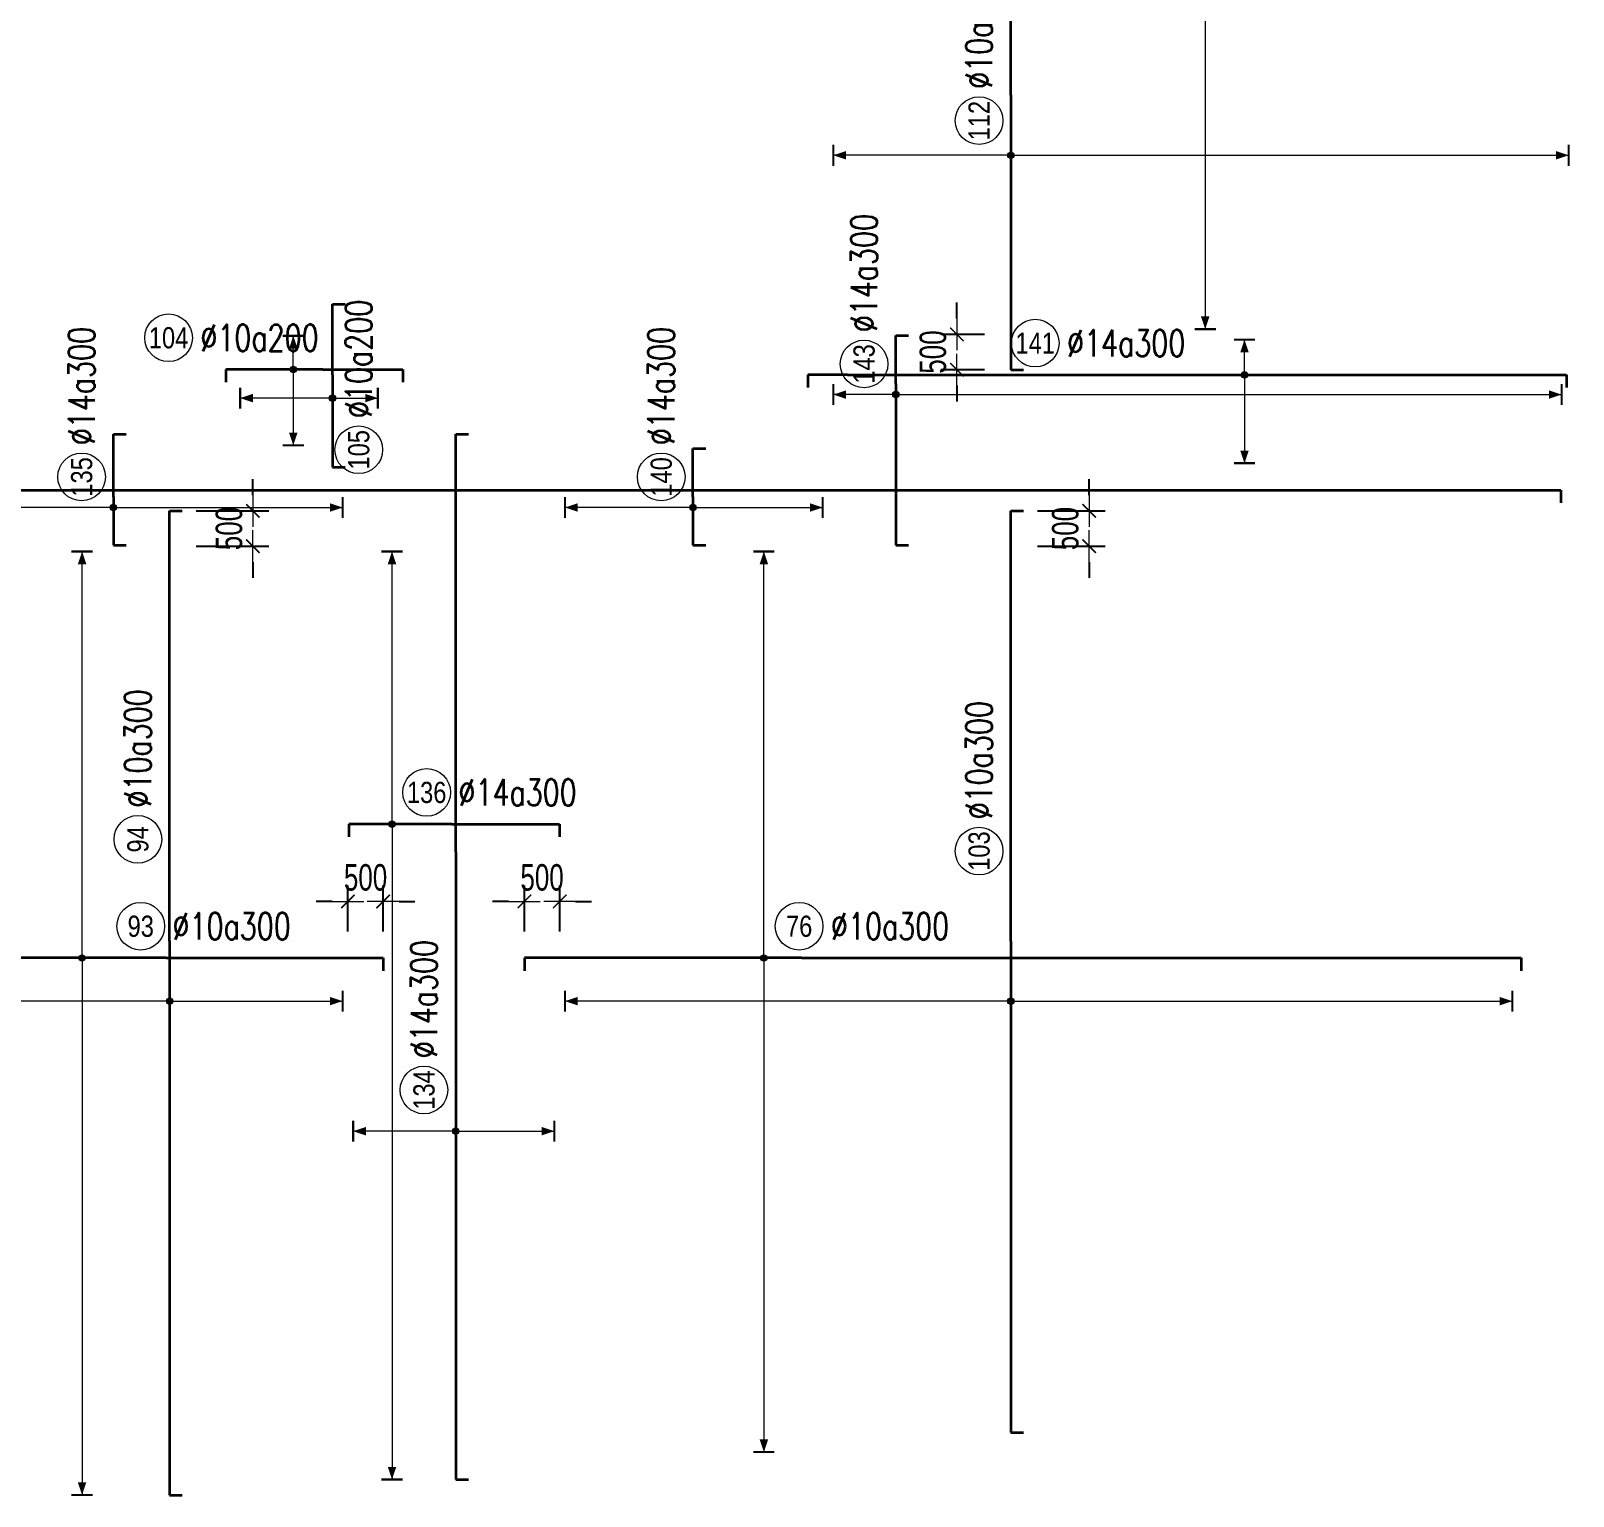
# Model space of a CAD drawing. Header units: millimetres. Extents: x -179076 to 505271, y -26127 to 124331.
# Drawn here: x 195980 to 217825, y 37243 to 58000 of the extents above; entities that cross this region are included whole.
import ezdxf
from ezdxf.enums import TextEntityAlignment as Align

# ---------------------------------------------------------------- set-up
doc = ezdxf.new("R2010")
doc.units = ezdxf.units.MM
doc.layers.get('0').update_dxf_attribs({"lineweight": 20})
doc.layers.get('Defpoints').update_dxf_attribs({"color": 151, "lineweight": 9})
for name, color, linetype, lineweight in [('NDC_S_DIM', 1, 'Continuous', 15), ('NDC_S_REBAR', 4, 'Continuous', 35), ('NDC_S_VN TEXT', 7, 'Continuous', 20)]:
    doc.layers.add(name, color=color, linetype=linetype, lineweight=lineweight)
doc.styles.add('ARIAL', font='arial.ttf', dxfattribs={"width": 0.8})
doc.styles.add('NDC_DIM', font='', dxfattribs={"width": 0.75})
doc.styles.add('NDC_EN TXT', font='romans.shx', dxfattribs={"width": 0.8})
doc.styles.get('NDC_DIM').set_extended_font_data('Dotum')
doc.dimstyles.new('NDC_dim_150', dxfattribs={"dimscale": 150, "dimtxt": 2.5, "dimasz": 1.5, "dimexe": 1.5, "dimexo": 2.5, "dimgap": 1, "dimtad": 1, "dimdec": 0, "dimzin": 0, "dimdsep": 46, "dimtxsty": 'NDC_DIM', "dimblk": 'DIMMARK', "dimcen": 0.09, "dimdle": 1.2, "dimclrd": 1, "dimclre": 1, "dimclrt": 3, "dimadec": 0, "dimazin": 0, "dimtfac": 1, "dimtdec": 0, "dimtix": 1, "dimtofl": 0, "dimtmove": 0, "dimatfit": 3, "dimfxl": 8, "dimfxlon": 1, "dimtolj": 1, "dimtzin": 0, "dimarcsym": 0})

# ---------------------------------------------------------------- blocks, each defined once
blk = doc.blocks.new('DIMMARK')
at = {"layer": 'NDC_S_DIM', "color": 1}
blk.add_line((-1.5, 0), (1, 0), dxfattribs=at)
at = {"layer": 'NDC_S_DIM', "color": 2, "const_width": 0.1}
blk.add_lwpolyline([(-0.424, -0.424), (0.424, 0.424)], dxfattribs=at)
blk = doc.blocks.new('*D256')
at = {"layer": 'Defpoints', "color": 0, "transparency": 16777216}
for p in [(209096, 53700), (209861, 53700), (209861, 53200)]:
    blk.add_point(p, dxfattribs=at)
at = {"layer": 'NDC_S_DIM', "color": 1, "lineweight": -2, "transparency": 16777216}
for p, q in [((209096, 53925), (209096, 54150)), ((209486, 53700), (208871, 53700)), ((209486, 53200), (208871, 53200)), ((209096, 52975), (209096, 52750))]:
    blk.add_line(p, q, dxfattribs=at)
at = {"layer": 'NDC_S_DIM', "color": 1, "lineweight": -2, "transparency": 16777216, "xscale": 225, "yscale": 225, "zscale": 225}
for p, rotation in [((209096, 53700), 270), ((209096, 53200), 90)]:
    blk.add_blockref('DIMMARK', p, dxfattribs=dict(at, rotation=rotation))
at = {"layer": 'NDC_S_DIM', "color": 3, "transparency": 16777216, "insert": (208758, 53450), "char_height": 375, "attachment_point": 5, "rotation": 90, "style": 'NDC_DIM'}
blk.add_mtext('\\A1;500', dxfattribs=at)
blk = doc.blocks.new('*D257')
at = {"layer": 'Defpoints', "color": 0, "transparency": 16777216}
for p in [(209861, 51200), (209861, 50700), (210971, 50700)]:
    blk.add_point(p, dxfattribs=at)
at = {"layer": 'NDC_S_DIM', "color": 1, "lineweight": -2, "transparency": 16777216}
for p, q in [((210971, 51425), (210971, 51650)), ((210236, 51200), (211196, 51200)), ((210236, 50700), (211196, 50700)), ((210971, 50475), (210971, 50250))]:
    blk.add_line(p, q, dxfattribs=at)
at = {"layer": 'NDC_S_DIM', "color": 1, "lineweight": -2, "transparency": 16777216, "xscale": 225, "yscale": 225, "zscale": 225}
for p, rotation in [((210971, 51200), 270), ((210971, 50700), 90)]:
    blk.add_blockref('DIMMARK', p, dxfattribs=dict(at, rotation=rotation))
at = {"layer": 'NDC_S_DIM', "color": 3, "transparency": 16777216, "insert": (210633, 50950), "char_height": 375, "attachment_point": 5, "rotation": 90, "style": 'NDC_DIM'}
blk.add_mtext('\\A1;500', dxfattribs=at)
blk = doc.blocks.new('*D258')
at = {"layer": 'Defpoints', "color": 0, "transparency": 16777216}
for p in [(203471, 45668), (202971, 44867), (203471, 44867)]:
    blk.add_point(p, dxfattribs=at)
at = {"layer": 'NDC_S_DIM', "color": 1, "lineweight": -2, "transparency": 16777216}
for p, q in [((202971, 45242), (202971, 45893)), ((203471, 45242), (203471, 45893)), ((202746, 45668), (202521, 45668)), ((203696, 45668), (203921, 45668))]:
    blk.add_line(p, q, dxfattribs=at)
at = {"layer": 'NDC_S_DIM', "color": 1, "lineweight": -2, "transparency": 16777216, "xscale": 225, "yscale": 225, "zscale": 225}
blk.add_blockref('DIMMARK', (202971, 45668), dxfattribs=at)
at = {"layer": 'NDC_S_DIM', "color": 1, "lineweight": -2, "transparency": 16777216, "xscale": 225, "yscale": 225, "zscale": 225, "rotation": 180}
blk.add_blockref('DIMMARK', (203471, 45668), dxfattribs=at)
at = {"layer": 'NDC_S_DIM', "color": 3, "transparency": 16777216, "insert": (203221, 46006), "char_height": 375, "attachment_point": 5, "style": 'NDC_DIM'}
blk.add_mtext('\\A1;500', dxfattribs=at)
blk = doc.blocks.new('*D259')
at = {"layer": 'Defpoints', "color": 0, "transparency": 16777216}
for p in [(200471, 45668), (200471, 44867), (200971, 44867)]:
    blk.add_point(p, dxfattribs=at)
at = {"layer": 'NDC_S_DIM', "color": 1, "lineweight": -2, "transparency": 16777216}
for p, q in [((200471, 45242), (200471, 45893)), ((200971, 45242), (200971, 45893)), ((200246, 45668), (200021, 45668)), ((201196, 45668), (201421, 45668))]:
    blk.add_line(p, q, dxfattribs=at)
at = {"layer": 'NDC_S_DIM', "color": 1, "lineweight": -2, "transparency": 16777216, "xscale": 225, "yscale": 225, "zscale": 225}
blk.add_blockref('DIMMARK', (200471, 45668), dxfattribs=at)
at = {"layer": 'NDC_S_DIM', "color": 1, "lineweight": -2, "transparency": 16777216, "xscale": 225, "yscale": 225, "zscale": 225, "rotation": 180}
blk.add_blockref('DIMMARK', (200971, 45668), dxfattribs=at)
at = {"layer": 'NDC_S_DIM', "color": 3, "transparency": 16777216, "insert": (200721, 46006), "char_height": 375, "attachment_point": 5, "style": 'NDC_DIM'}
blk.add_mtext('\\A1;500', dxfattribs=at)
blk = doc.blocks.new('*D269')
at = {"layer": 'Defpoints', "color": 0, "transparency": 16777216}
for p in [(197946, 51200), (197946, 50700), (199126, 50700)]:
    blk.add_point(p, dxfattribs=at)
at = {"layer": 'NDC_S_DIM', "color": 1, "lineweight": -2, "transparency": 16777216}
for p, q in [((199126, 51425), (199126, 51650)), ((198321, 51200), (199351, 51200)), ((198321, 50700), (199351, 50700)), ((199126, 50475), (199126, 50250))]:
    blk.add_line(p, q, dxfattribs=at)
at = {"layer": 'NDC_S_DIM', "color": 1, "lineweight": -2, "transparency": 16777216, "xscale": 225, "yscale": 225, "zscale": 225}
for p, rotation in [((199126, 51200), 270), ((199126, 50700), 90)]:
    blk.add_blockref('DIMMARK', p, dxfattribs=dict(at, rotation=rotation))
at = {"layer": 'NDC_S_DIM', "color": 3, "transparency": 16777216, "insert": (198788, 50950), "char_height": 375, "attachment_point": 5, "rotation": 90, "style": 'NDC_DIM'}
blk.add_mtext('\\A1;500', dxfattribs=at)
blk = doc.blocks.new('*U337')
h = blk.add_hatch(color=6)
edge = h.paths.add_edge_path()
edge.add_arc((-7.93, 0), 0.3, 0, 360)
at = {"layer": 'NDC_S_DIM', "color": 8}
for q in [(-7.93, 38.39), (-7.93, -50.72)]:
    blk.add_line((-7.93, 0), q, dxfattribs=at)
for points in [[(-8.93, 38.39, 0.2, 0.2, 0), (-6.93, 38.39, 0, 0, 0)], [(-8.93, -50.72, 0.2, 0.2, 0), (-6.93, -50.72, 0, 0, 0)]]:
    blk.add_lwpolyline(points, format="xyseb", dxfattribs=at)
at = {"layer": 'NDC_S_DIM'}
blk.add_circle((-2.39, 3), 2.25, dxfattribs=at)
at = {"layer": 'NDC_S_DIM', "color": 6}
blk.add_circle((-7.93, 0), 0.3, dxfattribs=at)
at = {"layer": 'NDC_S_DIM', "color": 8}
for points in [[(-8.33, 37.19), (-7.93, 38.39), (-7.53, 37.19)], [(-8.33, -49.52), (-7.93, -50.72), (-7.53, -49.52)]]:
    blk.add_solid(points, dxfattribs=at)
at = {"layer": 'NDC_S_REBAR'}
for p, q in [((0, 0), (-26.16, 0)), ((-26.16, 0), (-26.16, -1.2)), ((0, 0), (20.5, 0)), ((20.5, 0), (20.5, -1.2)), ((-26.16, -1.2), (-26.16, -1.2)), ((20.5, -1.2), (20.5, -1.2))]:
    blk.add_line(p, q, dxfattribs=at)
at = {"layer": 'NDC_S_VN TEXT', "style": 'ARIAL', "width": 0.8}
blk.add_attdef('KHT', text='', height=2, dxfattribs=at).set_placement((-2.39, 3), align=Align.MIDDLE_CENTER)
at = {"layer": 'NDC_S_VN TEXT', "color": 3, "style": 'NDC_EN TXT', "width": 0.75}
blk.add_attdef('DKT', (0.61, 1.75), '', height=2.5, dxfattribs=at)
blk = doc.blocks.new('*U338')
h = blk.add_hatch(color=6)
edge = h.paths.add_edge_path()
edge.add_arc((-3.55, 0), 0.3, 0, 360)
at = {"layer": 'NDC_S_DIM', "color": 8}
for q in [(-3.55, 38.39), (-3.55, -46.66)]:
    blk.add_line((-3.55, 0), q, dxfattribs=at)
for points in [[(-4.55, 38.39, 0.2, 0.2, 0), (-2.55, 38.39, 0, 0, 0)], [(-4.55, -46.66, 0.2, 0.2, 0), (-2.55, -46.66, 0, 0, 0)]]:
    blk.add_lwpolyline(points, format="xyseb", dxfattribs=at)
at = {"layer": 'NDC_S_DIM'}
blk.add_circle((-0.22, 3), 2.25, dxfattribs=at)
at = {"layer": 'NDC_S_DIM', "color": 6}
blk.add_circle((-3.55, 0), 0.3, dxfattribs=at)
at = {"layer": 'NDC_S_DIM', "color": 8}
for points in [[(-3.95, 37.19), (-3.55, 38.39), (-3.15, 37.19)], [(-3.95, -45.46), (-3.55, -46.66), (-3.15, -45.46)]]:
    blk.add_solid(points, dxfattribs=at)
at = {"layer": 'NDC_S_REBAR'}
for p, q in [((0, 0), (-26.16, 0)), ((-26.16, 0), (-26.16, -1.2)), ((0, 0), (67.96, 0)), ((67.96, 0), (67.96, -1.2)), ((-26.16, -1.2), (-26.16, -1.2)), ((67.96, -1.2), (67.96, -1.2))]:
    blk.add_line(p, q, dxfattribs=at)
at = {"layer": 'NDC_S_VN TEXT', "style": 'ARIAL', "width": 0.8}
blk.add_attdef('KHT', text='', height=2, dxfattribs=at).set_placement((-0.22, 3), align=Align.MIDDLE_CENTER)
at = {"layer": 'NDC_S_VN TEXT', "color": 3, "style": 'NDC_EN TXT', "width": 0.75}
blk.add_attdef('DKT', (2.78, 1.75), '', height=2.5, dxfattribs=at)
blk = doc.blocks.new('*U339')
h = blk.add_hatch(color=6)
edge = h.paths.add_edge_path()
edge.add_arc((13.48, 0), 0.3, 0, 360)
at = {"layer": 'NDC_S_DIM', "color": 8}
for q in [(13.48, 20.4), (13.48, -35.94)]:
    blk.add_line((13.48, 0), q, dxfattribs=at)
for points in [[(12.48, 20.4, 0.2, 0.2, 0), (14.48, 20.4, 0, 0, 0)], [(12.48, -35.94, 0.2, 0.2, 0), (14.48, -35.94, 0, 0, 0)]]:
    blk.add_lwpolyline(points, format="xyseb", dxfattribs=at)
at = {"layer": 'NDC_S_DIM'}
blk.add_circle((10.66, 3), 2.25, dxfattribs=at)
at = {"layer": 'NDC_S_DIM', "color": 6}
blk.add_circle((13.48, 0), 0.3, dxfattribs=at)
at = {"layer": 'NDC_S_DIM', "color": 8}
for points in [[(13.08, 19.2), (13.48, 20.4), (13.88, 19.2)], [(13.08, -34.74), (13.48, -35.94), (13.88, -34.74)]]:
    blk.add_solid(points, dxfattribs=at)
at = {"layer": 'NDC_S_REBAR'}
for p, q in [((0, 0), (-24.04, 0)), ((-24.04, 0), (-24.04, -1.2)), ((0, 0), (48.22, 0)), ((48.22, 0), (48.22, -1.2)), ((-24.04, -1.2), (-24.04, -1.2)), ((48.22, -1.2), (48.22, -1.2))]:
    blk.add_line(p, q, dxfattribs=at)
at = {"layer": 'NDC_S_VN TEXT', "style": 'ARIAL', "width": 0.8}
blk.add_attdef('KHT', text='', height=2, dxfattribs=at).set_placement((10.66, 3), align=Align.MIDDLE_CENTER)
at = {"layer": 'NDC_S_VN TEXT', "color": 3, "style": 'NDC_EN TXT', "width": 0.75}
blk.add_attdef('DKT', (13.66, 1.75), '', height=2.5, dxfattribs=at)
blk = doc.blocks.new('*U290')
h = blk.add_hatch(color=6)
edge = h.paths.add_edge_path()
edge.add_arc((-5.66, 0), 0.3, 0, 360)
at = {"layer": 'NDC_S_DIM', "color": 8}
for q in [(-5.66, 25.75), (-5.66, -61.89)]:
    blk.add_line((-5.66, 0), q, dxfattribs=at)
for points in [[(-6.66, 25.75, 0.2, 0.2, 0), (-4.66, 25.75, 0, 0, 0)], [(-6.66, -61.89, 0.2, 0.2, 0), (-4.66, -61.89, 0, 0, 0)]]:
    blk.add_lwpolyline(points, format="xyseb", dxfattribs=at)
at = {"layer": 'NDC_S_DIM'}
blk.add_circle((-2.39, 3), 2.25, dxfattribs=at)
at = {"layer": 'NDC_S_DIM', "color": 6}
blk.add_circle((-5.66, 0), 0.3, dxfattribs=at)
at = {"layer": 'NDC_S_DIM', "color": 8}
for points in [[(-6.06, 24.55), (-5.66, 25.75), (-5.26, 24.55)], [(-6.06, -60.69), (-5.66, -61.89), (-5.26, -60.69)]]:
    blk.add_solid(points, dxfattribs=at)
at = {"layer": 'NDC_S_REBAR'}
for p, q in [((0, 0), (-9.73, 0)), ((-9.73, 0), (-9.73, -1.2)), ((0, 0), (10.15, 0)), ((10.15, 0), (10.15, -1.2)), ((-9.73, -1.2), (-9.73, -1.2)), ((10.15, -1.2), (10.15, -1.2))]:
    blk.add_line(p, q, dxfattribs=at)
at = {"layer": 'NDC_S_VN TEXT', "style": 'ARIAL', "width": 0.8}
blk.add_attdef('KHT', text='', height=2, dxfattribs=at).set_placement((-2.39, 3), align=Align.MIDDLE_CENTER)
at = {"layer": 'NDC_S_VN TEXT', "color": 3, "style": 'NDC_EN TXT', "width": 0.75}
blk.add_attdef('DKT', (0.61, 1.75), '', height=2.5, dxfattribs=at)
blk = doc.blocks.new('*U325')
h = blk.add_hatch(color=6)
edge = h.paths.add_edge_path()
edge.add_arc((-5.66, 0), 0.3, 0, 360)
at = {"layer": 'NDC_S_DIM', "color": 8}
for q in [(-5.66, 22.67), (-5.66, -16.33)]:
    blk.add_line((-5.66, 0), q, dxfattribs=at)
for points in [[(-6.66, 22.67, 0.2, 0.2, 0), (-4.66, 22.67, 0, 0, 0)], [(-6.66, -16.33, 0.2, 0.2, 0), (-4.66, -16.33, 0, 0, 0)]]:
    blk.add_lwpolyline(points, format="xyseb", dxfattribs=at)
at = {"layer": 'NDC_S_DIM'}
blk.add_circle((9.62, 3), 2.25, dxfattribs=at)
at = {"layer": 'NDC_S_DIM', "color": 6}
blk.add_circle((-5.66, 0), 0.3, dxfattribs=at)
at = {"layer": 'NDC_S_DIM', "color": 8}
for points in [[(-6.06, 21.47), (-5.66, 22.67), (-5.26, 21.47)], [(-6.06, -15.13), (-5.66, -16.33), (-5.26, -15.13)]]:
    blk.add_solid(points, dxfattribs=at)
at = {"layer": 'NDC_S_REBAR'}
for p, q in [((0, 0), (-52.32, 0)), ((-52.32, 0), (-52.32, -1.2)), ((0, 0), (40.64, 0)), ((40.64, 0), (40.64, -1.2)), ((-52.32, -1.2), (-52.32, -1.2)), ((40.64, -1.2), (40.64, -1.2))]:
    blk.add_line(p, q, dxfattribs=at)
at = {"layer": 'NDC_S_VN TEXT', "style": 'ARIAL', "width": 0.8}
blk.add_attdef('KHT', text='', height=2, dxfattribs=at).set_placement((9.62, 3), align=Align.MIDDLE_CENTER)
at = {"layer": 'NDC_S_VN TEXT', "color": 3, "style": 'NDC_EN TXT', "width": 0.75}
blk.add_attdef('DKT', (12.62, 1.75), '', height=2.5, dxfattribs=at)
blk = doc.blocks.new('*U326')
h = blk.add_hatch(color=6)
edge = h.paths.add_edge_path()
edge.add_arc((-5.66, 0), 0.3, 0, 360)
at = {"layer": 'NDC_S_DIM', "color": 8}
for q in [(-5.66, 42.1), (-5.66, -47.35)]:
    blk.add_line((-5.66, 0), q, dxfattribs=at)
for points in [[(-6.66, 42.1, 0.2, 0.2, 0), (-4.66, 42.1, 0, 0, 0)], [(-6.66, -47.35, 0.2, 0.2, 0), (-4.66, -47.35, 0, 0, 0)]]:
    blk.add_lwpolyline(points, format="xyseb", dxfattribs=at)
at = {"layer": 'NDC_S_DIM'}
blk.add_circle((8.51, 3), 2.25, dxfattribs=at)
at = {"layer": 'NDC_S_DIM', "color": 6}
blk.add_circle((-5.66, 0), 0.3, dxfattribs=at)
at = {"layer": 'NDC_S_DIM', "color": 8}
for points in [[(-6.06, 40.9), (-5.66, 42.1), (-5.26, 40.9)], [(-6.06, -46.15), (-5.66, -47.35), (-5.26, -46.15)]]:
    blk.add_solid(points, dxfattribs=at)
at = {"layer": 'NDC_S_REBAR'}
for p, q in [((0, 0), (-46.4, 0)), ((-46.4, 0), (-46.4, -1.2)), ((0, 0), (40.64, 0)), ((40.64, 0), (40.64, -1.2)), ((-46.4, -1.2), (-46.4, -1.2)), ((40.64, -1.2), (40.64, -1.2))]:
    blk.add_line(p, q, dxfattribs=at)
at = {"layer": 'NDC_S_VN TEXT', "style": 'ARIAL', "width": 0.8}
blk.add_attdef('KHT', text='', height=2, dxfattribs=at).set_placement((8.51, 3), align=Align.MIDDLE_CENTER)
at = {"layer": 'NDC_S_VN TEXT', "color": 3, "style": 'NDC_EN TXT', "width": 0.75}
blk.add_attdef('DKT', (11.51, 1.75), '', height=2.5, dxfattribs=at)
blk = doc.blocks.new('*U318')
h = blk.add_hatch(color=6)
edge = h.paths.add_edge_path()
edge.add_arc((-26.39, 0), 0.3, 0, 360)
at = {"layer": 'NDC_S_DIM', "color": 8}
for q in [(-26.39, 9.68), (-26.39, -9.32)]:
    blk.add_line((-26.39, 0), q, dxfattribs=at)
for points in [[(-27.39, 9.68, 0.2, 0.2, 0), (-25.39, 9.68, 0, 0, 0)], [(-27.39, -9.32, 0.2, 0.2, 0), (-25.39, -9.32, 0, 0, 0)]]:
    blk.add_lwpolyline(points, format="xyseb", dxfattribs=at)
at = {"layer": 'NDC_S_DIM'}
blk.add_circle((-22.5, 3), 2.25, dxfattribs=at)
at = {"layer": 'NDC_S_DIM', "color": 6}
blk.add_circle((-26.39, 0), 0.3, dxfattribs=at)
at = {"layer": 'NDC_S_DIM', "color": 8}
for points in [[(-26.79, 8.48), (-26.39, 9.68), (-25.99, 8.48)], [(-26.79, -8.12), (-26.39, -9.32), (-25.99, -8.12)]]:
    blk.add_solid(points, dxfattribs=at)
at = {"layer": 'NDC_S_REBAR'}
for p, q in [((0, 0), (-59.27, 0)), ((-59.27, 0), (-59.27, -1.2)), ((0, 0), (39.42, 0)), ((39.42, 0), (39.42, -1.2)), ((-59.27, -1.2), (-59.27, -1.2)), ((39.42, -1.2), (39.42, -1.2))]:
    blk.add_line(p, q, dxfattribs=at)
at = {"layer": 'NDC_S_VN TEXT', "style": 'ARIAL', "width": 0.8}
blk.add_attdef('KHT', text='', height=2, dxfattribs=at).set_placement((-22.5, 3), align=Align.MIDDLE_CENTER)
at = {"layer": 'NDC_S_VN TEXT', "color": 3, "style": 'NDC_EN TXT', "width": 0.75}
blk.add_attdef('DKT', (-19.5, 1.75), '', height=2.5, dxfattribs=at)
blk = doc.blocks.new('*U282')
h = blk.add_hatch(color=6)
edge = h.paths.add_edge_path()
edge.add_arc((-5.66, 0), 0.3, 0, 360)
at = {"layer": 'NDC_S_DIM', "color": 8}
for q in [(-5.66, 16.77), (-5.66, -52.68)]:
    blk.add_line((-5.66, 0), q, dxfattribs=at)
for points in [[(-6.66, 16.77, 0.2, 0.2, 0), (-4.66, 16.77, 0, 0, 0)], [(-6.66, -52.68, 0.2, 0.2, 0), (-4.66, -52.68, 0, 0, 0)]]:
    blk.add_lwpolyline(points, format="xyseb", dxfattribs=at)
at = {"layer": 'NDC_S_DIM'}
blk.add_circle((-2.39, 3), 2.25, dxfattribs=at)
at = {"layer": 'NDC_S_DIM', "color": 6}
blk.add_circle((-5.66, 0), 0.3, dxfattribs=at)
at = {"layer": 'NDC_S_DIM', "color": 8}
for points in [[(-6.06, 15.57), (-5.66, 16.77), (-5.26, 15.57)], [(-6.06, -51.48), (-5.66, -52.68), (-5.26, -51.48)]]:
    blk.add_solid(points, dxfattribs=at)
at = {"layer": 'NDC_S_REBAR'}
for p, q in [((0, 0), (-25.91, 0)), ((-25.91, 0), (-25.91, -1.2)), ((0, 0), (38.09, 0)), ((38.09, 0), (38.09, -1.2)), ((-25.91, -1.2), (-25.91, -1.2)), ((38.09, -1.2), (38.09, -1.2))]:
    blk.add_line(p, q, dxfattribs=at)
at = {"layer": 'NDC_S_VN TEXT', "style": 'ARIAL', "width": 0.8}
blk.add_attdef('KHT', text='', height=2, dxfattribs=at).set_placement((-2.39, 3), align=Align.MIDDLE_CENTER)
at = {"layer": 'NDC_S_VN TEXT', "color": 3, "style": 'NDC_EN TXT', "width": 0.75}
blk.add_attdef('DKT', (0.61, 1.75), '', height=2.5, dxfattribs=at)
blk = doc.blocks.new('*U283')
h = blk.add_hatch(color=6)
edge = h.paths.add_edge_path()
edge.add_arc((-1.02, 0), 0.3, 0, 360)
at = {"layer": 'NDC_S_DIM', "color": 8}
for q in [(-1.02, 5.9), (-1.02, -62.87)]:
    blk.add_line((-1.02, 0), q, dxfattribs=at)
for points in [[(-2.02, 5.9, 0.2, 0.2, 0), (-0.02, 5.9, 0, 0, 0)], [(-2.02, -62.87, 0.2, 0.2, 0), (-0.02, -62.87, 0, 0, 0)]]:
    blk.add_lwpolyline(points, format="xyseb", dxfattribs=at)
at = {"layer": 'NDC_S_DIM'}
blk.add_circle((1.87, 3), 2.25, dxfattribs=at)
at = {"layer": 'NDC_S_DIM', "color": 6}
blk.add_circle((-1.02, 0), 0.3, dxfattribs=at)
at = {"layer": 'NDC_S_DIM', "color": 8}
for points in [[(-1.42, 4.7), (-1.02, 5.9), (-0.62, 4.7)], [(-1.42, -61.67), (-1.02, -62.87), (-0.62, -61.67)]]:
    blk.add_solid(points, dxfattribs=at)
at = {"layer": 'NDC_S_REBAR'}
for p, q in [((0, 0), (-15.24, 0)), ((-15.24, 0), (-15.24, -1.2)), ((0, 0), (4.56, 0)), ((4.56, 0), (4.56, -1.2)), ((-15.24, -1.2), (-15.24, -1.2)), ((4.56, -1.2), (4.56, -1.2))]:
    blk.add_line(p, q, dxfattribs=at)
at = {"layer": 'NDC_S_VN TEXT', "style": 'ARIAL', "width": 0.8}
blk.add_attdef('KHT', text='', height=2, dxfattribs=at).set_placement((1.87, 3), align=Align.MIDDLE_CENTER)
at = {"layer": 'NDC_S_VN TEXT', "color": 3, "style": 'NDC_EN TXT', "width": 0.75}
blk.add_attdef('DKT', (4.87, 1.75), '', height=2.5, dxfattribs=at)
blk = doc.blocks.new('*U331')
h = blk.add_hatch(color=6)
edge = h.paths.add_edge_path()
edge.add_arc((-1.02, 0), 0.3, 0, 360)
at = {"layer": 'NDC_S_DIM', "color": 8}
for q in [(-1.02, 17.36), (-1.02, -21.64)]:
    blk.add_line((-1.02, 0), q, dxfattribs=at)
for points in [[(-2.02, 17.36, 0.2, 0.2, 0), (-0.02, 17.36, 0, 0, 0)], [(-2.02, -21.64, 0.2, 0.2, 0), (-0.02, -21.64, 0, 0, 0)]]:
    blk.add_lwpolyline(points, format="xyseb", dxfattribs=at)
at = {"layer": 'NDC_S_DIM'}
blk.add_circle((1.87, 3), 2.25, dxfattribs=at)
at = {"layer": 'NDC_S_DIM', "color": 6}
blk.add_circle((-1.02, 0), 0.3, dxfattribs=at)
at = {"layer": 'NDC_S_DIM', "color": 8}
for points in [[(-1.42, 16.16), (-1.02, 17.36), (-0.62, 16.16)], [(-1.42, -20.44), (-1.02, -21.64), (-0.62, -20.44)]]:
    blk.add_solid(points, dxfattribs=at)
at = {"layer": 'NDC_S_REBAR'}
for p, q in [((0, 0), (-4.57, 0)), ((-4.57, 0), (-4.57, -1.2)), ((0, 0), (5.9, 0)), ((5.9, 0), (5.9, -1.2)), ((-4.57, -1.2), (-4.57, -1.2)), ((5.9, -1.2), (5.9, -1.2))]:
    blk.add_line(p, q, dxfattribs=at)
at = {"layer": 'NDC_S_VN TEXT', "style": 'ARIAL', "width": 0.8}
blk.add_attdef('KHT', text='', height=2, dxfattribs=at).set_placement((1.87, 3), align=Align.MIDDLE_CENTER)
at = {"layer": 'NDC_S_VN TEXT', "color": 3, "style": 'NDC_EN TXT', "width": 0.75}
blk.add_attdef('DKT', (4.87, 1.75), '', height=2.5, dxfattribs=at)
blk = doc.blocks.new('*U332')
h = blk.add_hatch(color=6)
edge = h.paths.add_edge_path()
edge.add_arc((-1.02, 0), 0.3, 0, 360)
at = {"layer": 'NDC_S_DIM', "color": 8}
for q in [(-1.02, 12.08), (-1.02, -12.25)]:
    blk.add_line((-1.02, 0), q, dxfattribs=at)
for points in [[(-2.02, 12.08, 0.2, 0.2, 0), (-0.02, 12.08, 0, 0, 0)], [(-2.02, -12.25, 0.2, 0.2, 0), (-0.02, -12.25, 0, 0, 0)]]:
    blk.add_lwpolyline(points, format="xyseb", dxfattribs=at)
at = {"layer": 'NDC_S_DIM'}
blk.add_circle((1.87, 3), 2.25, dxfattribs=at)
at = {"layer": 'NDC_S_DIM', "color": 6}
blk.add_circle((-1.02, 0), 0.3, dxfattribs=at)
at = {"layer": 'NDC_S_DIM', "color": 8}
for points in [[(-1.42, 10.88), (-1.02, 12.08), (-0.62, 10.88)], [(-1.42, -11.05), (-1.02, -12.25), (-0.62, -11.05)]]:
    blk.add_solid(points, dxfattribs=at)
at = {"layer": 'NDC_S_REBAR'}
for p, q in [((0, 0), (-4.57, 0)), ((-4.57, 0), (-4.57, -1.2)), ((0, 0), (4.56, 0)), ((4.56, 0), (4.56, -1.2)), ((-4.57, -1.2), (-4.57, -1.2)), ((4.56, -1.2), (4.56, -1.2))]:
    blk.add_line(p, q, dxfattribs=at)
at = {"layer": 'NDC_S_VN TEXT', "style": 'ARIAL', "width": 0.8}
blk.add_attdef('KHT', text='', height=2, dxfattribs=at).set_placement((1.87, 3), align=Align.MIDDLE_CENTER)
at = {"layer": 'NDC_S_VN TEXT', "color": 3, "style": 'NDC_EN TXT', "width": 0.75}
blk.add_attdef('DKT', (4.87, 1.75), '', height=2.5, dxfattribs=at)
blk = doc.blocks.new('*U333')
h = blk.add_hatch(color=6)
edge = h.paths.add_edge_path()
edge.add_arc((27.07, 0), 0.3, 0, 360)
at = {"layer": 'NDC_S_DIM', "color": 8}
for q in [(27.07, 1.53), (27.07, -4.8)]:
    blk.add_line((27.07, 0), q, dxfattribs=at)
for points in [[(26.07, 1.53, 0.2, 0.2, 0), (28.07, 1.53, 0, 0, 0)], [(26.07, -4.8, 0.2, 0.2, 0), (28.07, -4.8, 0, 0, 0)]]:
    blk.add_lwpolyline(points, format="xyseb", dxfattribs=at)
at = {"layer": 'NDC_S_DIM', "color": 6}
blk.add_circle((27.07, 0), 0.3, dxfattribs=at)
at = {"layer": 'NDC_S_DIM'}
blk.add_circle((35.24, -3.03), 2.25, dxfattribs=at)
at = {"layer": 'NDC_S_DIM', "color": 8}
for points in [[(26.67, 0.33), (27.07, 1.53), (27.47, 0.33)], [(26.67, -3.6), (27.07, -4.8), (27.47, -3.6)]]:
    blk.add_solid(points, dxfattribs=at)
at = {"layer": 'NDC_S_REBAR'}
for p, q in [((0, 0), (-57.23, 0)), ((-57.23, 0), (-57.23, -1.2)), ((0, 0), (281.19, 0)), ((281.19, 0), (281.19, -1.2)), ((-57.23, -1.2), (-57.23, -1.2)), ((281.19, -1.2), (281.19, -1.2))]:
    blk.add_line(p, q, dxfattribs=at)
at = {"layer": 'NDC_S_VN TEXT', "style": 'ARIAL', "width": 0.8}
blk.add_attdef('KHT', text='', height=2, dxfattribs=at).set_placement((35.24, -3.03), align=Align.MIDDLE_CENTER)
at = {"layer": 'NDC_S_VN TEXT', "color": 3, "style": 'NDC_EN TXT', "width": 0.75}
blk.add_attdef('DKT', (38.24, -4.28), '', height=2.5, dxfattribs=at)
blk = doc.blocks.new('*U334')
h = blk.add_hatch(color=6)
edge = h.paths.add_edge_path()
edge.add_arc((37.5, 0), 0.3, 0, 360)
at = {"layer": 'NDC_S_DIM', "color": 8}
for q in [(37.5, 3.33), (37.5, -8.34)]:
    blk.add_line((37.5, 0), q, dxfattribs=at)
for points in [[(36.5, 3.33, 0.2, 0.2, 0), (38.5, 3.33, 0, 0, 0)], [(36.5, -8.34, 0.2, 0.2, 0), (38.5, -8.34, 0, 0, 0)]]:
    blk.add_lwpolyline(points, format="xyseb", dxfattribs=at)
at = {"layer": 'NDC_S_DIM'}
blk.add_circle((17.74, 3), 2.25, dxfattribs=at)
at = {"layer": 'NDC_S_DIM', "color": 6}
blk.add_circle((37.5, 0), 0.3, dxfattribs=at)
at = {"layer": 'NDC_S_DIM', "color": 8}
for points in [[(37.1, 2.13), (37.5, 3.33), (37.9, 2.13)], [(37.1, -7.14), (37.5, -8.34), (37.9, -7.14)]]:
    blk.add_solid(points, dxfattribs=at)
at = {"layer": 'NDC_S_REBAR'}
for p, q in [((0, 0), (-3.73, 0)), ((-3.73, 0), (-3.73, -1.2)), ((0, 0), (67.89, 0)), ((67.89, 0), (67.89, -1.2)), ((-3.73, -1.2), (-3.73, -1.2)), ((67.89, -1.2), (67.89, -1.2))]:
    blk.add_line(p, q, dxfattribs=at)
at = {"layer": 'NDC_S_VN TEXT', "style": 'ARIAL', "width": 0.8}
blk.add_attdef('KHT', text='', height=2, dxfattribs=at).set_placement((17.74, 3), align=Align.MIDDLE_CENTER)
at = {"layer": 'NDC_S_VN TEXT', "color": 3, "style": 'NDC_EN TXT', "width": 0.75}
blk.add_attdef('DKT', (20.74, 1.75), '', height=2.5, dxfattribs=at)
blk = doc.blocks.new('*U412')
h = blk.add_hatch(color=6)
edge = h.paths.add_edge_path()
edge.add_arc((-2.78, 0), 0.3, 0, 360)
at = {"layer": 'NDC_S_DIM', "color": 8}
for q in [(-2.78, 3.18), (-2.78, -7.16)]:
    blk.add_line((-2.78, 0), q, dxfattribs=at)
for points in [[(-3.78, 3.18, 0.2, 0.2, 0), (-1.78, 3.18, 0, 0, 0)], [(-3.78, -7.16, 0.2, 0.2, 0), (-1.78, -7.16, 0, 0, 0)]]:
    blk.add_lwpolyline(points, format="xyseb", dxfattribs=at)
at = {"layer": 'NDC_S_DIM'}
blk.add_circle((-14.56, 3), 2.25, dxfattribs=at)
at = {"layer": 'NDC_S_DIM', "color": 6}
blk.add_circle((-2.78, 0), 0.3, dxfattribs=at)
at = {"layer": 'NDC_S_DIM', "color": 8}
for points in [[(-3.18, 1.98), (-2.78, 3.18), (-2.38, 1.98)], [(-3.18, -5.96), (-2.78, -7.16), (-2.38, -5.96)]]:
    blk.add_solid(points, dxfattribs=at)
at = {"layer": 'NDC_S_REBAR'}
for p, q in [((0, 0), (-9.16, 0)), ((-9.16, 0), (-9.16, -1.2)), ((0, 0), (7.57, 0)), ((7.57, 0), (7.57, -1.2)), ((-9.16, -1.2), (-9.16, -1.2)), ((7.57, -1.2), (7.57, -1.2))]:
    blk.add_line(p, q, dxfattribs=at)
at = {"layer": 'NDC_S_VN TEXT', "style": 'ARIAL', "width": 0.8}
blk.add_attdef('KHT', text='', height=2, dxfattribs=at).set_placement((-14.56, 3), align=Align.MIDDLE_CENTER)
at = {"layer": 'NDC_S_VN TEXT', "color": 3, "style": 'NDC_EN TXT', "width": 0.75}
blk.add_attdef('DKT', (-11.56, 1.75), '', height=2.5, dxfattribs=at)
blk = doc.blocks.new('*U310')
h = blk.add_hatch(color=6)
edge = h.paths.add_edge_path()
edge.add_arc((-2.2, 0), 0.3, 0, 360)
at = {"layer": 'NDC_S_DIM', "color": 8}
for q in [(-2.2, 8.72), (-2.2, -4.28)]:
    blk.add_line((-2.2, 0), q, dxfattribs=at)
for points in [[(-3.2, 8.72, 0.2, 0.2, 0), (-1.2, 8.72, 0, 0, 0)], [(-3.2, -4.28, 0.2, 0.2, 0), (-1.2, -4.28, 0, 0, 0)]]:
    blk.add_lwpolyline(points, format="xyseb", dxfattribs=at)
at = {"layer": 'NDC_S_DIM', "color": 6}
blk.add_circle((-2.2, 0), 0.3, dxfattribs=at)
at = {"layer": 'NDC_S_DIM'}
blk.add_circle((-7.08, -2.47), 2.25, dxfattribs=at)
at = {"layer": 'NDC_S_DIM', "color": 8}
for points in [[(-2.6, 7.52), (-2.2, 8.72), (-1.8, 7.52)], [(-2.6, -3.08), (-2.2, -4.28), (-1.8, -3.08)]]:
    blk.add_solid(points, dxfattribs=at)
at = {"layer": 'NDC_S_REBAR'}
for p, q in [((0, 0), (-8.72, 0)), ((-8.72, 0), (-8.72, -1.2)), ((0, 0), (6.68, 0)), ((6.68, 0), (6.68, -1.2)), ((-8.72, -1.2), (-8.72, -1.2)), ((6.68, -1.2), (6.68, -1.2))]:
    blk.add_line(p, q, dxfattribs=at)
at = {"layer": 'NDC_S_VN TEXT', "color": 3, "style": 'NDC_EN TXT', "width": 0.75}
blk.add_attdef('DKT', (-4.08, -3.72), '', height=2.5, dxfattribs=at)
at = {"layer": 'NDC_S_VN TEXT', "style": 'ARIAL', "width": 0.8}
blk.add_attdef('KHT', text='', height=2, dxfattribs=at).set_placement((-7.08, -2.47), align=Align.MIDDLE_CENTER)

msp = doc.modelspace()

# ---------------------------------------------------------------- block references
at = {"xscale": 150, "yscale": 150, "zscale": 150, "rotation": 90}
for name, p, values in [('*U282', (209860.6, 57086.5), {'KHT': '112', 'DKT': '%%C10a300'}), ('*U283', (208231.2, 53000.7), {'KHT': '143', 'DKT': '%%c14a300'}), ('*U310', (200253.6, 53127.6), {'KHT': '105', 'DKT': '%%C10a200'}), ('*U331', (197149.4, 51400.7), {'KHT': '135', 'DKT': '%%c14a300'}), ('*U332', (205358.6, 51400.7), {'KHT': '140', 'DKT': '%%c14a300'}), ('*U318', (201998.2, 46371.8), {'KHT': '134', 'DKT': '%%c14a300'}), ('*U325', (197945.8, 45104.4), {'KHT': '94', 'DKT': '%%C10a300'}), ('*U326', (209860.6, 45104.4), {'KHT': '103', 'DKT': '%%C10a300'})]:
    msp.add_blockref(name, p, dxfattribs=at).add_auto_attribs(values)
at = {"xscale": 150, "yscale": 150, "zscale": 150}
for name, p, values in [('*U339', (210592.1, 59165.3), {'KHT': '114', 'DKT': '%%C10a300'}), ('*U412', (200114.7, 53202.3), {'KHT': '104', 'DKT': '%%C10a200'}), ('*U334', (207545, 53126.2), {'KHT': '141', 'DKT': '%%c14a300'}), ('*U333', (175470.6, 51495.1), {'KHT': '122', 'DKT': '%%c14a300'}), ('*U337', (197895.2, 44866.6), {'KHT': '93', 'DKT': '%%C10a300'}), ('*U290', (201945, 46762), {'KHT': '136', 'DKT': '%%c14a300'}), ('*U338', (206895.2, 44866.6), {'KHT': '76', 'DKT': '%%C10a300'})]:
    msp.add_blockref(name, p, dxfattribs=at).add_auto_attribs(values)

# ---------------------------------------------------------------- dimensions: what is measured, and where the dimension line sits
at = {"layer": 'NDC_S_DIM'}
for base, p1, p2, picture, middle in [((209095.7, 53700), (209860.6, 53200), (209860.6, 53700), '*D256', (208757.9, 53450)), ((199126.1, 50700), (197945.8, 51200), (197945.8, 50700), '*D269', (198788.4, 50950)), ((210970.9, 50700), (209860.6, 51200), (209860.6, 50700), '*D257', (210633.1, 50950))]:
    dim = msp.add_linear_dim(base=base, p1=p1, p2=p2, angle=90, dimstyle='NDC_dim_150', dxfattribs=at)
    dim.commit()
    dim.dimension.update_dxf_attribs({"geometry": picture, "text_midpoint": middle})
for base, p1, p2, picture, middle in [((200470.9, 45667.8), (200970.9, 44866.6), (200470.9, 44866.6), '*D259', (200720.9, 46005.5)), ((203470.9, 45667.8), (202970.9, 44866.6), (203470.9, 44866.6), '*D258', (203220.9, 46005.5))]:
    dim = msp.add_linear_dim(base=base, p1=p1, p2=p2, dimstyle='NDC_dim_150', dxfattribs=at)
    dim.commit()
    dim.dimension.update_dxf_attribs({"geometry": picture, "text_midpoint": middle})

doc.saveas('drawing.dxf')
